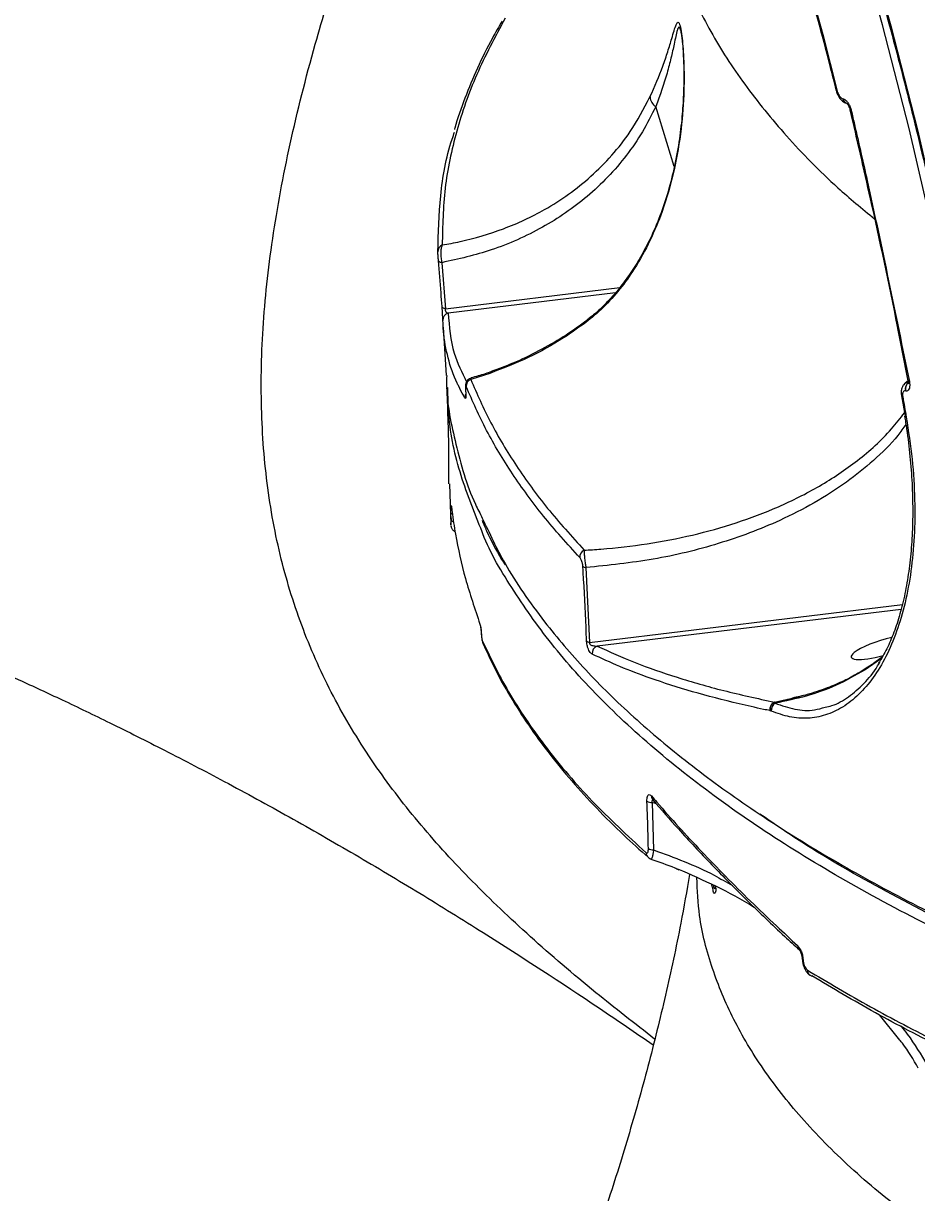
# Model space of a CAD drawing. Header units: millimetres. Extents: x -7245 to 6306, y -6696 to 5973.
# Drawn here: x 2051.2 to 2171.3, y -1924.4 to -1767.3 of the extents above; entities that cross this region are included whole.
import ezdxf

# ---------------------------------------------------------------- set-up
doc = ezdxf.new("R2010")
doc.units = ezdxf.units.MM
for name, color, linetype in [('DIKOM_ОБЪЕКТ', 7, 'Continuous'), ('DIKOM_РАЗМЕР_ЗОНА', 7, 'Continuous'), ('DIKOM_РАЗМЕР_ОБЪЕКТА', 7, 'Continuous')]:
    doc.layers.add(name, color=color, linetype=linetype)
doc.styles.add('style1', font='arial.ttf', dxfattribs={"width": 0.8})
doc.dimstyles.new('1-50', dxfattribs={"dimtxt": 300, "dimasz": 200, "dimexe": 100, "dimexo": 0, "dimgap": 100, "dimtad": 1, "dimtxsty": 'style1', "dimcen": 200, "dimclrd": 7, "dimclre": 7, "dimclrt": 7, "dimadec": 1, "dimazin": 2, "dimtfac": 1, "dimtmove": 0, "dimatfit": 2, "dimfxl": 0, "dimlwd": 25, "dimlwe": 18, "dimarcsym": 0})

# ---------------------------------------------------------------- blocks, each defined once
blk = doc.blocks.new('*D10')
at = {"layer": 'Defpoints', "color": 0, "transparency": 16777216}
for p in [(-4365.71, 2792.53), (4306.16, 475.6), (4306.16, -5965.27)]:
    blk.add_point(p, dxfattribs=at)
at = {"layer": 'DIKOM_РАЗМЕР_ОБЪЕКТА', "color": 7, "lineweight": 18, "transparency": 16777216}
for p, q in [((-4365.71, 2792.53), (-4365.71, -6065.27)), ((4306.16, 475.6), (4306.16, -6065.27))]:
    blk.add_line(p, q, dxfattribs=at)
at = {"layer": 'DIKOM_РАЗМЕР_ОБЪЕКТА', "color": 7, "lineweight": 25, "transparency": 16777216}
blk.add_line((-4165.71, -5965.27), (4106.16, -5965.27), dxfattribs=at)
at = {"layer": 'DIKOM_РАЗМЕР_ОБЪЕКТА', "color": 7, "transparency": 16777216}
for points in [[(-4165.71, -5931.93), (-4165.71, -5998.6), (-4365.71, -5965.27)], [(4106.16, -5931.93), (4106.16, -5998.6), (4306.16, -5965.27)]]:
    blk.add_solid(points, dxfattribs=at)
at = {"layer": 'DIKOM_РАЗМЕР_ОБЪЕКТА', "color": 7, "transparency": 16777216, "insert": (-85.78, -5712.1), "char_height": 300, "attachment_point": 5, "style": 'style1'}
blk.add_mtext('8650', dxfattribs=at)
blk = doc.blocks.new('*D12')
at = {"layer": 'Defpoints', "color": 0, "transparency": 16777216}
for p in [(-5865.71, 123.34), (6306.18, -91.92), (6306.18, -6596.14)]:
    blk.add_point(p, dxfattribs=at)
at = {"layer": 'DIKOM_РАЗМЕР_ЗОНА', "color": 7, "lineweight": 18, "transparency": 16777216}
for p, q in [((-5865.71, 123.34), (-5865.71, -6696.14)), ((6306.18, -91.92), (6306.18, -6696.14))]:
    blk.add_line(p, q, dxfattribs=at)
at = {"layer": 'DIKOM_РАЗМЕР_ЗОНА', "color": 7, "lineweight": 25, "transparency": 16777216}
blk.add_line((-5665.71, -6596.14), (6106.18, -6596.14), dxfattribs=at)
at = {"layer": 'DIKOM_РАЗМЕР_ЗОНА', "color": 7, "transparency": 16777216}
for points in [[(-5665.71, -6562.81), (-5665.71, -6629.48), (-5865.71, -6596.14)], [(6106.18, -6562.81), (6106.18, -6629.48), (6306.18, -6596.14)]]:
    blk.add_solid(points, dxfattribs=at)
at = {"layer": 'DIKOM_РАЗМЕР_ЗОНА', "color": 7, "transparency": 16777216, "insert": (-71.19, -6342.97), "char_height": 300, "attachment_point": 5, "style": 'style1'}
blk.add_mtext('12150', dxfattribs=at)

msp = doc.modelspace()

# ---------------------------------------------------------------- linework, layer by layer
at = {"layer": 'DIKOM_ОБЪЕКТ', "color": 7, "linetype": 'Continuous', "lineweight": 15}
for p, q in [((2138.725, -1786.517), (2136.247, -1778.45)), ((2161.376, -1777.396), (2161.391, -1777.4)), ((2162.368, -1778.905), (2162.366, -1778.896)), ((2107.471, -1799.433), (2107.958, -1805.617)), ((2107.958, -1805.617), (2131.386, -1802.788)), ((2130.807, -1803.484), (2108.324, -1806.199)), ((2107.644, -1808.102), (2108.035, -1814.584)), ((2113.925, -1814.308), (2111.35, -1815.124)), ((2170.165, -1815.31), (2169.757, -1815.608)), ((2170.172, -1815.328), (2170.17, -1815.32)), ((2110.666, -1816.664), (2110.675, -1816.711)), ((2169.277, -1817.322), (2169.758, -1820.067)), ((2169.806, -1816.673), (2169.791, -1816.67)), ((2108.523, -1829.155), (2108.672, -1834.625)), ((2108.709, -1834.014), (2108.705, -1833.048)), ((2108.707, -1833.824), (2108.708, -1833.998)), ((2126.835, -1840.405), (2127.34, -1850.457)), ((2127.34, -1850.457), (2169.394, -1845.379)), ((2169.209, -1846.027), (2128.354, -1850.96)), ((2166.607, -1852.58), (2165.42, -1853.454)), ((2166.695, -1852.44), (2165.544, -1853.253)), ((2165.42, -1853.454), (2164.388, -1854.134)), ((2165.543, -1853.284), (2164.511, -1853.949)), ((2152.193, -1858.495), (2155.617, -1857.739)), ((2152.193, -1858.495), (2152.22, -1858.492)), ((2152.22, -1858.492), (2152.282, -1858.628)), ((2151.608, -1859.642), (2151.587, -1859.638)), ((2151.763, -1859.688), (2151.608, -1859.642)), ((2135.759, -1871.987), (2135.95, -1878.355)), ((2136.321, -1872.158), (2135.759, -1871.987)), ((2169.054, -1903.918), (2166.33, -1900.533))]:
    msp.add_line(p, q, dxfattribs=at)
at = {"layer": 'DIKOM_ОБЪЕКТ', "color": 7, "linetype": 'Continuous', "lineweight": 15, "flags": 128}
for points in [[(2186.712, -1893.123), (2185.86, -1879.195), (2184.664, -1865.238), (2183.123, -1851.261), (2181.238, -1837.273), (2179.011, -1823.283), (2176.444, -1809.3), (2173.537, -1795.333), (2170.293, -1781.392), (2166.714, -1767.486), (2162.802, -1753.623), (2158.56, -1739.813), (2153.991, -1726.066), (2149.097, -1712.389), (2143.883, -1698.792), (2138.35, -1685.284), (2132.503, -1671.874), (2126.346, -1658.57), (2119.883, -1645.382), (2113.118, -1632.317), (2106.055, -1619.384), (2098.699, -1606.593)], [(2099.605, -1606.239), (2106.983, -1619.069), (2114.068, -1632.041), (2120.853, -1645.145), (2127.336, -1658.373), (2133.512, -1671.717), (2139.376, -1685.168), (2144.926, -1698.717), (2150.156, -1712.354), (2155.065, -1726.072), (2159.648, -1739.862), (2163.902, -1753.713), (2167.826, -1767.617), (2171.416, -1781.565), (2174.669, -1795.549), (2177.585, -1809.558), (2180.16, -1823.583), (2182.394, -1837.615), (2184.284, -1851.646), (2185.83, -1865.665), (2187.03, -1879.664), (2187.884, -1893.634)], [(2142.075, -1715.947), (2144.747, -1723.436), (2147.32, -1730.946), (2149.793, -1738.477), (2152.165, -1746.028), (2154.437, -1753.595), (2156.607, -1761.18), (2158.675, -1768.778), (2160.641, -1776.39)], [(2160.641, -1776.39), (2160.564, -1776.37), (2160.513, -1776.34), (2160.489, -1776.302), (2160.489, -1776.302)], [(2107.471, -1799.433), (2107.373, -1799.414), (2107.285, -1799.389), (2107.208, -1799.36), (2107.143, -1799.326), (2107.091, -1799.289), (2107.052, -1799.249), (2107.029, -1799.206), (2107.02, -1799.162)], [(2107.958, -1805.617), (2107.86, -1805.596), (2107.771, -1805.569), (2107.694, -1805.538), (2107.629, -1805.502), (2107.576, -1805.463), (2107.538, -1805.421), (2107.514, -1805.377), (2107.505, -1805.331)], [(2127.007, -1807.151), (2126.918, -1807.248), (2126.853, -1807.454)], [(2114.129, -1814.07), (2114.024, -1814.14), (2113.925, -1814.308)], [(2169.436, -1817.44), (2169.358, -1817.41), (2169.305, -1817.372), (2169.279, -1817.328), (2169.278, -1817.323)], [(2169.436, -1817.44), (2169.497, -1817.783), (2169.558, -1818.127), (2169.618, -1818.47), (2169.678, -1818.814), (2169.738, -1819.157), (2169.798, -1819.501), (2169.858, -1819.844), (2169.917, -1820.187)], [(2169.758, -1820.067), (2169.759, -1820.073), (2169.785, -1820.118), (2169.838, -1820.156), (2169.917, -1820.187)], [(2108.709, -1834.014), (2108.728, -1834.064), (2108.774, -1834.112), (2108.843, -1834.157), (2108.936, -1834.199), (2109.049, -1834.234), (2109.051, -1834.235)], [(2112.598, -1848), (2112.611, -1848.154), (2112.65, -1848.295)], [(2164.388, -1854.134), (2164.489, -1853.987), (2164.528, -1853.959)], [(2156.038, -1893.119), (2155.953, -1893.064), (2155.926, -1893.009)]]:
    msp.add_lwpolyline(points, dxfattribs=at)
at = {"layer": 'DIKOM_ОБЪЕКТ', "color": 7, "linetype": 'Continuous', "lineweight": 15}
for centre, radius, start, end in [((2137.12, -1777.032), 1.665, 184.51268, 238.40397), ((2162.177, -1777.253), 0.813, 190.13311, 255.71072), ((2162.186, -1777.261), 0.807, 189.88293, 257.20161), ((2162.535, -1778.814), 0.19, 208.56359, 267.3556), ((2107.873, -1797.928), 0.938, 111.43182, 183.99389), ((2108.588, -1807.139), 0.977, 105.65451, 183.19615), ((2111.739, -1816.033), 0.989, 113.18031, 183.31874), ((2170.904, -1816.449), 1.134, 123.03522, 191.20941), ((2170.918, -1816.453), 1.134, 123.01894, 191.20898), ((2170.335, -1815.238), 0.187, 209.07863, 268.19235), ((2111.57, -1817.571), 0.981, 155.77716, 185.16279), ((2108.961, -1832.948), 0.274, 201.22752, 252.78378), ((2127.072, -1839.024), 1.062, 116.36622, 182.76581), ((2126.923, -1839.669), 0.741, 228.16158, 263.14093), ((2113.805, -1850.294), 0.876, 179.92715, 203.8792), ((2127.451, -1849.718), 0.747, 226.13216, 261.49162), ((2128.723, -1851.933), 1.04, 110.77116, 186.05259), ((2152.629, -1859.458), 1.057, 114.35044, 189.82702), ((2152.637, -1859.452), 1.046, 113.49315, 190.46801), ((2152.868, -1859.571), 1.11, 121.83433, 186.0499), ((2136.391, -1871.126), 0.751, 178.15716, 221.36991), ((2135.708, -1870.608), 1.38, 241.69328, 272.11096), ((2135.739, -1878.717), 0.832, 179.45786, 228.99406), ((2135.926, -1876.963), 1.392, 240.74403, 271.0103), ((2156.007, -1891.275), 0.7, 174.74664, 226.51189), ((2157.382, -1894.533), 0.767, 177.73734, 258.64959)]:
    msp.add_arc(centre, radius, start, end, dxfattribs=at)
for start_param, end_param in [(1.2748692, 2.6485244), (2.6485244, 4.6175195)]:
    msp.add_ellipse((2166.954, -1851.118), major_axis=(4.436, 1.327), ratio=0.2202402, start_param=start_param, end_param=end_param, dxfattribs=at)
for points, knots in [([(2099.477, -1606.265), (2100.671, -1608.304), (2104.136, -1614.222), (2109.687, -1624.11), (2116.046, -1635.962), (2122.154, -1647.924), (2128.01, -1659.987), (2133.611, -1672.145), (2138.953, -1684.391), (2144.035, -1696.718), (2148.852, -1709.121), (2153.402, -1721.592), (2157.684, -1734.124), (2161.694, -1746.71), (2165.431, -1759.345), (2168.892, -1772.02), (2172.075, -1784.729), (2174.98, -1797.465), (2177.603, -1810.221), (2179.944, -1822.99), (2182.002, -1835.766), (2183.775, -1848.54), (2185.263, -1861.307), (2186.461, -1874.059), (2187.239, -1884.772), (2187.577, -1891.226), (2187.694, -1893.446)], [0, 0, 0, 0, 0.0228179, 0.0662004, 0.1095846, 0.152967, 0.1963511, 0.2397338, 0.2831178, 0.3265004, 0.3698839, 0.4132681, 0.4566511, 0.5000353, 0.5434179, 0.5868026, 0.6301859, 0.6735698, 0.7169538, 0.7603385, 0.8037221, 0.8471065, 0.8904915, 0.9338765, 0.9772623, 1, 1, 1, 1]), ([(2089.859, -1638.688), (2089.397, -1639.729), (2086.533, -1646.184), (2081.463, -1657.575), (2074.669, -1672.812), (2068.118, -1687.461), (2061.741, -1701.683), (2055.561, -1715.419), (2049.595, -1728.636), (2043.914, -1741.174), (2038.577, -1752.901), (2033.586, -1763.818), (2028.938, -1773.932), (2024.596, -1783.326), (2020.529, -1792.061), (2016.759, -1800.094), (2013.298, -1807.391), (2010.187, -1813.862), (2007.459, -1819.439), (2005.109, -1824.135), (2003.126, -1827.977), (2001.495, -1830.999), (2000.199, -1833.237), (1999.297, -1834.553), (1998.817, -1835.091), (1998.753, -1834.919), (1998.742, -1834.89)], [0, 0, 0, 0, 0.0084567, 0.052467, 0.0965152, 0.1405631, 0.1845736, 0.2298575, 0.2751834, 0.3205089, 0.3657929, 0.4098755, 0.4539959, 0.4981167, 0.5421991, 0.5875683, 0.6329793, 0.6783904, 0.72376, 0.7678273, 0.8119329, 0.856038, 0.9001048, 0.9454589, 0.9908545, 1, 1, 1, 1]), ([(2136.086, -1903.767), (2133.407, -1901.682), (2127.431, -1897.031), (2119.255, -1890.022), (2111.398, -1882.562), (2104.518, -1875.043), (2098.459, -1867.183), (2093.302, -1858.851), (2089.12, -1849.954), (2086, -1840.52), (2083.982, -1830.461), (2083.07, -1819.732), (2083.264, -1808.357), (2084.56, -1796.301), (2086.918, -1783.566), (2090.038, -1771.2), (2093.636, -1759.368), (2097.464, -1748.224), (2101.814, -1736.711), (2106.358, -1725.59), (2110.941, -1714.963), (2114.013, -1708.204), (2115.55, -1704.822)], [0, 0, 0, 0, 0.0420936, 0.0939139, 0.1457884, 0.1976681, 0.2494953, 0.3046576, 0.3598515, 0.4150104, 0.471442, 0.5279108, 0.5843395, 0.6410512, 0.6978042, 0.7545164, 0.7981988, 0.8419172, 0.8856379, 0.9293216, 0.9646427, 1, 1, 1, 1]), ([(2141.935, -1715.9), (2142.713, -1718.059), (2144.969, -1724.323), (2148.499, -1734.738), (2152.435, -1747.159), (2156.089, -1759.628), (2158.725, -1769.351), (2160.137, -1774.915), (2160.489, -1776.302)], [0, 0, 0, 0, 0.108268, 0.3141134, 0.519957, 0.7258028, 0.9316518, 1, 1, 1, 1]), ([(2137.444, -1751.868), (2137.527, -1752.434), (2137.986, -1755.568), (2139.983, -1761.091), (2143.439, -1768.402), (2148.014, -1775.484), (2153.731, -1782.487), (2159.564, -1788.523), (2163.957, -1792.156), (2165.631, -1793.541)], [0, 0, 0, 0, 0.0388662, 0.2153469, 0.3837276, 0.5522255, 0.720606, 0.8935236, 1, 1, 1, 1]), ([(2115.987, -1766.587), (2114.634, -1769.112), (2111.928, -1774.162), (2109.31, -1781.785), (2107.673, -1789.428), (2107.578, -1794.512), (2107.531, -1797.055)], [0, 0, 0, 0, 0.2486141, 0.4972319, 0.7486152, 1, 1, 1, 1]), ([(2115.573, -1766.967), (2115.129, -1767.726), (2113.899, -1769.826), (2112.219, -1773.279), (2110.552, -1777.318), (2109.547, -1780.078), (2109.183, -1781.488), (2109.166, -1781.553)], [0, 0, 0, 0, 0.1566977, 0.4339809, 0.7108115, 0.9866687, 1, 1, 1, 1]), ([(2135.46, -1777.163), (2136.075, -1775.754), (2137.007, -1773.618), (2137.863, -1771.045), (2138.352, -1769.439), (2138.71, -1768.205), (2138.988, -1767.364), (2139.246, -1766.984), (2139.493, -1767.446), (2139.699, -1768.575), (2139.855, -1769.952), (2139.981, -1771.69), (2140.052, -1773.808), (2140.024, -1777.127), (2139.71, -1781.526), (2138.794, -1787.002), (2137.361, -1792.043), (2135.521, -1796.501), (2133.591, -1800.014), (2131.438, -1803.033), (2129.242, -1805.504), (2127.632, -1806.818), (2126.853, -1807.454)], [0, 0, 0, 0, 0.0866886, 0.1314027, 0.176076, 0.2081984, 0.2408984, 0.2744227, 0.3082524, 0.3377406, 0.3650514, 0.3930337, 0.4328726, 0.472758, 0.5545437, 0.6396906, 0.7264129, 0.788998, 0.8528485, 0.9020931, 0.9525889, 1, 1, 1, 1]), ([(2139.543, -1768.11), (2139.483, -1767.954), (2139.411, -1767.766), (2139.273, -1767.79), (2139.13, -1768.127), (2138.929, -1768.997), (2138.668, -1770.247), (2138.296, -1771.899), (2137.599, -1774.648), (2136.791, -1776.92), (2136.247, -1778.45)], [0, 0, 0, 0, 0.0805633, 0.0970696, 0.2003186, 0.2969016, 0.3955833, 0.5443548, 0.6932552, 1, 1, 1, 1]), ([(2139.567, -1768.188), (2139.563, -1768.168), (2139.555, -1768.123), (2139.547, -1768.115), (2139.543, -1768.11)], [0, 0, 0, 0, 0.4546668, 1, 1, 1, 1]), ([(2139.563, -1768.189), (2139.564, -1768.191), (2139.568, -1768.205), (2139.628, -1768.452), (2139.709, -1768.983), (2139.812, -1769.844), (2139.896, -1770.767), (2139.928, -1771.498), (2139.938, -1771.744)], [0, 0, 0, 0, 0.0236917, 0.1687546, 0.3472943, 0.546551, 0.8475671, 1, 1, 1, 1]), ([(2139.938, -1771.744), (2139.953, -1772.02), (2139.999, -1772.886), (2140.016, -1774.599), (2139.969, -1777.023), (2139.776, -1779.941), (2139.373, -1783.294), (2138.718, -1786.805), (2137.816, -1790.248), (2136.704, -1793.476), (2135.436, -1796.381), (2134.079, -1798.931), (2132.676, -1801.131), (2131.218, -1803.067), (2129.716, -1804.754), (2128.309, -1806.127), (2127.389, -1806.831), (2126.993, -1807.134)], [0, 0, 0, 0, 0.0248393, 0.0777306, 0.1402024, 0.2189902, 0.3083486, 0.4025164, 0.4918112, 0.5763454, 0.6567488, 0.7261321, 0.7892483, 0.8492378, 0.90587, 0.9595656, 1, 1, 1, 1]), ([(2107.531, -1797.055), (2108.329, -1796.91), (2111.159, -1796.397), (2115.856, -1794.987), (2120.694, -1792.742), (2124.555, -1790.279), (2127.585, -1787.862), (2130.364, -1785.06), (2133.131, -1781.586), (2134.62, -1778.758), (2135.46, -1777.163)], [0, 0, 0, 0, 0.0672713, 0.2386087, 0.4121756, 0.5212161, 0.6302448, 0.7425238, 0.8547864, 1, 1, 1, 1]), ([(2160.495, -1776.303), (2160.557, -1776.506), (2160.692, -1776.951), (2161.086, -1777.52), (2161.519, -1777.906), (2161.846, -1777.989), (2161.96, -1778.018)], [0, 0, 0, 0, 0.2551157, 0.5614075, 0.8465192, 1, 1, 1, 1]), ([(2160.641, -1776.39), (2160.642, -1776.392), (2160.668, -1776.497), (2160.74, -1776.707), (2160.874, -1776.958), (2161.03, -1777.17), (2161.198, -1777.331), (2161.319, -1777.375), (2161.376, -1777.396)], [0, 0, 0, 0, 0.0043332, 0.2196551, 0.4354347, 0.5680735, 0.793741, 1, 1, 1, 1]), ([(2136.247, -1778.45), (2135.665, -1779.607), (2134.5, -1781.92), (2132.313, -1785.069), (2129.83, -1787.965), (2127.076, -1790.544), (2124.126, -1792.792), (2120.993, -1794.739), (2117.659, -1796.393), (2113.22, -1798.156), (2109.72, -1798.934), (2107.471, -1799.433)], [0, 0, 0, 0, 0.1006503, 0.2013173, 0.3052475, 0.4091846, 0.5096343, 0.6101012, 0.7126655, 0.815242, 1, 1, 1, 1]), ([(2161.391, -1777.4), (2161.449, -1777.419), (2161.598, -1777.467), (2161.863, -1777.682), (2162.145, -1778.05), (2162.387, -1778.512), (2162.48, -1778.839), (2162.526, -1779.003)], [0, 0, 0, 0, 0.1343378, 0.3470234, 0.5632096, 0.7816128, 1, 1, 1, 1]), ([(2161.897, -1778.011), (2161.896, -1778.011), (2161.886, -1778.005), (2161.925, -1778.032), (2161.992, -1778.104), (2162.095, -1778.241), (2162.207, -1778.438), (2162.308, -1778.674), (2162.346, -1778.827), (2162.363, -1778.897)], [0, 0, 0, 0, 0.0213112, 0.1529125, 0.2885261, 0.4402442, 0.6244534, 0.8254366, 1, 1, 1, 1]), ([(2162.336, -1778.911), (2163.252, -1782.881), (2165.481, -1792.543), (2168.068, -1804.692), (2169.663, -1812.897), (2170.137, -1815.334)], [0, 0, 0, 0, 0.3290166, 0.8006264, 1, 1, 1, 1]), ([(2162.526, -1779.003), (2162.67, -1779.627), (2163.389, -1782.747), (2166.124, -1794.834), (2168.484, -1806.389), (2170.33, -1815.424)], [0, 0, 0, 0, 0.0517063, 0.2585457, 1, 1, 1, 1]), ([(2106.938, -1797.993), (2107.007, -1795.475), (2107.146, -1790.439), (2108.051, -1785.055), (2109.076, -1782.201), (2109.191, -1781.881)], [0, 0, 0, 0, 0.4703501, 0.9407041, 1, 1, 1, 1]), ([(2107.531, -1797.055), (2107.482, -1797.175), (2107.385, -1797.414), (2107.325, -1797.991), (2107.343, -1798.637), (2107.408, -1799.13), (2107.46, -1799.381), (2107.471, -1799.433)], [0, 0, 0, 0, 0.2436569, 0.4876408, 0.7198018, 0.9419778, 1, 1, 1, 1]), ([(2107.02, -1799.162), (2107.015, -1799.105), (2107.002, -1798.961), (2106.981, -1798.696), (2106.96, -1798.408), (2106.944, -1798.148), (2106.94, -1798.048), (2106.938, -1797.993)], [0, 0, 0, 0, 0.1207111, 0.3073328, 0.5228586, 0.7373341, 1, 1, 1, 1]), ([(2107.505, -1805.331), (2107.461, -1804.716), (2107.313, -1802.662), (2107.14, -1800.603), (2107.02, -1799.162)], [0, 0, 0, 0, 0.2996376, 1, 1, 1, 1]), ([(2107.613, -1807.194), (2107.609, -1807.109), (2107.604, -1806.97), (2107.582, -1806.543), (2107.556, -1806.101), (2107.529, -1805.671), (2107.512, -1805.433), (2107.505, -1805.331)], [0, 0, 0, 0, 0.3037468, 0.5022286, 0.7015698, 0.8731794, 1, 1, 1, 1]), ([(2107.958, -1805.617), (2107.947, -1805.652), (2107.929, -1805.708), (2107.925, -1805.8), (2107.935, -1805.877), (2107.96, -1805.952), (2108.016, -1806.048), (2108.139, -1806.157), (2108.251, -1806.182), (2108.324, -1806.199)], [0, 0, 0, 0, 0.1045807, 0.1739515, 0.2299361, 0.3047277, 0.3969426, 0.6086944, 1, 1, 1, 1]), ([(2108.324, -1806.199), (2108.474, -1808.037), (2108.738, -1811.291), (2110.172, -1814.186), (2110.795, -1815.446)], [0, 0, 0, 0, 0.565216, 1, 1, 1, 1]), ([(2109.746, -1816.032), (2109.677, -1815.897), (2109.053, -1814.678), (2108.254, -1812.252), (2107.717, -1809.407), (2107.635, -1807.682), (2107.613, -1807.194)], [0, 0, 0, 0, 0.0491199, 0.446282, 0.8434587, 1, 1, 1, 1]), ([(2126.853, -1807.454), (2125.858, -1808.164), (2123.39, -1809.927), (2119.101, -1812.307), (2115.657, -1813.638), (2113.925, -1814.308)], [0, 0, 0, 0, 0.2512785, 0.623468, 1, 1, 1, 1]), ([(2127.001, -1807.161), (2126.949, -1807.203), (2125.922, -1808.013), (2123.785, -1809.45), (2120.503, -1811.345), (2117.275, -1812.899), (2115.09, -1813.694), (2114.12, -1814.047)], [0, 0, 0, 0, 0.0136949, 0.2700997, 0.5288791, 0.7908368, 1, 1, 1, 1]), ([(2108.127, -1814.58), (2108.12, -1815.016), (2108.072, -1818.122), (2109.314, -1823.91), (2110.918, -1829.876), (2112.6, -1833.138), (2112.916, -1833.753)], [0, 0, 0, 0, 0.0671736, 0.4785192, 0.9018238, 1, 1, 1, 1]), ([(2114.126, -1814.084), (2113.849, -1814.182), (2112.957, -1814.497), (2112.034, -1814.743), (2111.397, -1814.913)], [0, 0, 0, 0, 0.3104278, 1, 1, 1, 1]), ([(2108.108, -1816.198), (2108.136, -1816.823), (2108.299, -1820.524), (2108.422, -1824.849), (2108.368, -1828.526), (2108.359, -1829.154)], [0, 0, 0, 0, 0.1443578, 0.8537543, 1, 1, 1, 1]), ([(2112.888, -1835.594), (2111.878, -1833.087), (2109.791, -1827.904), (2108.362, -1821.413), (2108.302, -1817.43), (2108.284, -1816.19)], [0, 0, 0, 0, 0.3922807, 0.8109307, 1, 1, 1, 1]), ([(2110.593, -1817.659), (2110.516, -1817.526), (2110.208, -1816.992), (2109.944, -1816.443), (2109.746, -1816.032)], [0, 0, 0, 0, 0.249411, 1, 1, 1, 1]), ([(2111.41, -1814.957), (2111.323, -1814.985), (2111.142, -1815.043), (2110.935, -1815.229), (2110.789, -1815.436), (2110.709, -1815.638), (2110.667, -1815.825), (2110.642, -1816.087), (2110.646, -1816.419), (2110.674, -1816.765), (2110.685, -1816.889)], [0, 0, 0, 0, 0.1050246, 0.217018, 0.3143786, 0.4016787, 0.4826996, 0.587971, 0.8523649, 1, 1, 1, 1]), ([(2110.752, -1816.09), (2110.744, -1816.072), (2110.717, -1816.013), (2110.683, -1816.018), (2110.66, -1816.151), (2110.656, -1816.383), (2110.669, -1816.601), (2110.675, -1816.711)], [0, 0, 0, 0, 0.1044792, 0.3452568, 0.5759379, 0.7878365, 1, 1, 1, 1]), ([(2126.012, -1839.076), (2124.337, -1837.218), (2120.988, -1833.502), (2116.86, -1827.792), (2113.341, -1821.995), (2111.615, -1818.058), (2110.752, -1816.09)], [0, 0, 0, 0, 0.2491188, 0.4982416, 0.7491217, 1, 1, 1, 1]), ([(2111.414, -1814.974), (2111.401, -1814.97), (2111.367, -1814.96), (2111.357, -1815.06), (2111.35, -1815.124)], [0, 0, 0, 0, 0.3710282, 1, 1, 1, 1]), ([(2111.35, -1815.124), (2112.206, -1817.075), (2113.919, -1820.978), (2117.42, -1826.753), (2121.547, -1832.469), (2124.916, -1836.205), (2126.601, -1838.073)], [0, 0, 0, 0, 0.2491196, 0.4982436, 0.7491245, 1, 1, 1, 1]), ([(2169.811, -1815.627), (2169.726, -1815.691), (2169.525, -1815.842), (2169.332, -1816.211), (2169.224, -1816.694), (2169.223, -1817.083), (2169.277, -1817.306), (2169.281, -1817.323)], [0, 0, 0, 0, 0.1664094, 0.3982938, 0.6516908, 0.9735187, 1, 1, 1, 1]), ([(2169.79, -1815.649), (2169.815, -1815.62), (2169.921, -1815.495), (2170.113, -1815.481), (2170.265, -1815.496), (2170.285, -1815.498)], [0, 0, 0, 0, 0.2129227, 0.8943176, 1, 1, 1, 1]), ([(2170.33, -1815.424), (2170.353, -1815.585), (2170.399, -1815.908), (2170.343, -1816.311), (2170.198, -1816.587), (2170.005, -1816.7), (2169.861, -1816.68), (2169.806, -1816.673)], [0, 0, 0, 0, 0.2181766, 0.4367329, 0.6530781, 0.865813, 1, 1, 1, 1]), ([(2170.131, -1815.159), (2170.15, -1815.235), (2170.188, -1815.383), (2170.203, -1815.571), (2170.2, -1815.68), (2170.187, -1815.726), (2170.19, -1815.717), (2170.191, -1815.716)], [0, 0, 0, 0, 0.2784348, 0.5437722, 0.7799063, 0.9784066, 1, 1, 1, 1]), ([(2110.675, -1816.711), (2110.684, -1816.868), (2110.703, -1817.181), (2110.695, -1817.509), (2110.662, -1817.719), (2110.617, -1817.68), (2110.593, -1817.659)], [0, 0, 0, 0, 0.2322099, 0.4641272, 0.7140655, 1, 1, 1, 1]), ([(2110.665, -1816.664), (2110.667, -1816.68), (2110.68, -1816.838), (2110.687, -1817.069), (2110.687, -1817.259), (2110.679, -1817.327), (2110.681, -1817.318), (2110.681, -1817.316)], [0, 0, 0, 0, 0.0418395, 0.4328188, 0.7635413, 0.967953, 1, 1, 1, 1]), ([(2169.791, -1816.67), (2169.782, -1816.668), (2169.714, -1816.652), (2169.597, -1816.671), (2169.492, -1816.781), (2169.425, -1816.954), (2169.4, -1817.166), (2169.425, -1817.355), (2169.436, -1817.44)], [0, 0, 0, 0, 0.0338599, 0.2521067, 0.4705126, 0.5977718, 0.8192638, 1, 1, 1, 1]), ([(2126.601, -1838.073), (2127.353, -1838.028), (2130.208, -1837.857), (2135.101, -1837.284), (2141.184, -1836.116), (2147.089, -1834.47), (2152.813, -1832.303), (2158.305, -1829.563), (2163.439, -1826.117), (2167.232, -1822.747), (2169.111, -1820.35), (2169.68, -1819.624)], [0, 0, 0, 0, 0.0452244, 0.1717847, 0.2988173, 0.4256961, 0.5525532, 0.6825876, 0.8125502, 0.9431751, 1, 1, 1, 1]), ([(2169.863, -1821.168), (2169.509, -1821.67), (2168.233, -1823.478), (2165.532, -1826.062), (2161.781, -1829.102), (2157.564, -1831.78), (2151.88, -1834.673), (2144.706, -1837.342), (2135.973, -1839.479), (2129.879, -1840.096), (2126.835, -1840.405)], [0, 0, 0, 0, 0.037443, 0.134902, 0.2322045, 0.3403552, 0.4485369, 0.6321411, 0.8162414, 1, 1, 1, 1]), ([(2169.917, -1820.187), (2170.205, -1822.082), (2170.78, -1825.872), (2171.103, -1831.246), (2171.04, -1836.282), (2170.6, -1840.92), (2169.808, -1845.2), (2168.667, -1849.047), (2167.222, -1852.421), (2165.503, -1855.279), (2163.54, -1857.558), (2161.383, -1859.247), (2159.085, -1860.322), (2156.691, -1860.743), (2154.244, -1860.599), (2152.589, -1859.992), (2151.763, -1859.688)], [0, 0, 0, 0, 0.0751086, 0.1502166, 0.2212842, 0.2925764, 0.3636456, 0.4347739, 0.5061237, 0.577251, 0.6483408, 0.7196618, 0.7907506, 0.8604313, 0.9303217, 1, 1, 1, 1]), ([(2169.678, -1820.058), (2169.777, -1820.633), (2170.094, -1822.459), (2170.438, -1825.489), (2170.718, -1829.129), (2170.809, -1832.683), (2170.726, -1836.116), (2170.466, -1839.391), (2170.036, -1842.473), (2169.443, -1845.331), (2168.7, -1847.943), (2167.811, -1850.271), (2166.955, -1852.07), (2166.364, -1852.983), (2166.151, -1853.312)], [0, 0, 0, 0, 0.0417106, 0.1326476, 0.224425, 0.3167875, 0.4094064, 0.5018421, 0.5937059, 0.6847043, 0.7745848, 0.8632246, 0.9506533, 1, 1, 1, 1]), ([(2108.705, -1833.048), (2108.705, -1832.896), (2108.705, -1832.593), (2108.711, -1832.257), (2108.724, -1832.067), (2108.74, -1832.03), (2108.753, -1832.121), (2108.759, -1832.164)], [0, 0, 0, 0, 0.2064291, 0.4133264, 0.6141622, 0.8133928, 1, 1, 1, 1]), ([(2108.759, -1832.164), (2108.789, -1832.412), (2108.937, -1833.652), (2109.436, -1836.871), (2110.532, -1841.877), (2111.909, -1845.958), (2112.598, -1848)], [0, 0, 0, 0, 0.048055, 0.240315, 0.619879, 1, 1, 1, 1]), ([(2108.763, -1832.242), (2108.763, -1832.244), (2108.764, -1832.248), (2108.767, -1832.281), (2108.769, -1832.296)], [0, 0, 0, 0, 0.5368869, 1, 1, 1, 1]), ([(2112.916, -1833.753), (2113.872, -1835.799), (2116.07, -1840.507), (2120.814, -1847.308), (2126.653, -1854.181), (2133.127, -1860.521), (2140.535, -1866.732), (2148.882, -1872.791), (2158.073, -1878.637), (2168.058, -1884.239), (2177.618, -1889.048), (2184.08, -1891.944), (2186.712, -1893.123)], [0, 0, 0, 0, 0.0930875, 0.2141581, 0.3165535, 0.4190688, 0.5215831, 0.625071, 0.7285574, 0.8294372, 0.9305464, 1, 1, 1, 1]), ([(1998.714, -1834.973), (1999.195, -1835.136), (2001.955, -1836.067), (2006.66, -1837.733), (2012.524, -1839.854), (2017.454, -1841.694), (2021.323, -1843.174), (2024.238, -1844.31), (2026.301, -1845.125), (2028.274, -1845.912), (2030.515, -1846.815), (2033.423, -1848.007), (2036.882, -1849.449), (2040.936, -1851.177), (2045.581, -1853.207), (2050.815, -1855.564), (2056.641, -1858.271), (2063.18, -1861.42), (2070.462, -1865.066), (2078.515, -1869.276), (2087.064, -1873.95), (2095.823, -1878.961), (2104.52, -1884.151), (2115.528, -1890.996), (2126.022, -1897.785), (2133.488, -1902.906), (2135.892, -1904.555)], [0, 0, 0, 0, 0.0097194, 0.0557601, 0.095422, 0.1288892, 0.156288, 0.1745382, 0.188653, 0.198644, 0.215127, 0.2348134, 0.258685, 0.2867565, 0.3190653, 0.3556804, 0.3967026, 0.4422902, 0.4951801, 0.5536596, 0.6180617, 0.6844776, 0.7508437, 0.8172011, 0.941137, 1, 1, 1, 1]), ([(2108.672, -1834.625), (2108.675, -1834.647), (2108.682, -1834.696), (2108.692, -1834.681), (2108.702, -1834.558), (2108.708, -1834.328), (2108.709, -1834.118), (2108.709, -1834.014)], [0, 0, 0, 0, 0.1489309, 0.3488019, 0.5573589, 0.779024, 1, 1, 1, 1]), ([(2108.68, -1834.737), (2108.682, -1834.755), (2108.686, -1834.799), (2108.705, -1834.901), (2108.755, -1835.064), (2108.874, -1835.283), (2109.057, -1835.485), (2109.232, -1835.554), (2109.295, -1835.579)], [0, 0, 0, 0, 0.0835197, 0.1973228, 0.3398701, 0.5268127, 0.831158, 1, 1, 1, 1]), ([(2112.877, -1834.083), (2113.078, -1834.544), (2113.841, -1836.297), (2114.883, -1838.291), (2115.822, -1839.808), (2115.978, -1840.059)], [0, 0, 0, 0, 0.2292239, 0.8724563, 1, 1, 1, 1]), ([(2291.045, -1925.732), (2287.293, -1924.987), (2277.184, -1922.98), (2261.337, -1919.384), (2243.762, -1914.867), (2226.904, -1909.934), (2210.843, -1904.592), (2195.656, -1898.849), (2181.678, -1892.832), (2168.929, -1886.568), (2157.401, -1880.088), (2146.905, -1873.288), (2137.523, -1866.177), (2129.327, -1858.772), (2122.446, -1851.24), (2117.064, -1843.594), (2113.923, -1838.391), (2112.922, -1835.688), (2112.888, -1835.594)], [0, 0, 0, 0, 0.0398747, 0.1074223, 0.1750223, 0.2425698, 0.3120802, 0.3816463, 0.4511557, 0.5187036, 0.5863039, 0.653851, 0.7233608, 0.7929278, 0.8624366, 0.9299843, 0.9975828, 1, 1, 1, 1]), ([(2126.601, -1838.073), (2126.601, -1838.214), (2126.603, -1838.498), (2126.661, -1839.155), (2126.744, -1839.835), (2126.807, -1840.231), (2126.835, -1840.405)], [0, 0, 0, 0, 0.282942, 0.5675386, 0.8111805, 1, 1, 1, 1]), ([(2126.429, -1840.221), (2126.424, -1840.158), (2126.412, -1840.028), (2126.367, -1839.804), (2126.298, -1839.575), (2126.175, -1839.284), (2126.078, -1839.16), (2126.012, -1839.076)], [0, 0, 0, 0, 0.1213689, 0.2524408, 0.4115433, 0.5992695, 1, 1, 1, 1]), ([(2126.933, -1850.257), (2126.909, -1849.645), (2126.788, -1846.589), (2126.615, -1843.242), (2126.447, -1840.503), (2126.429, -1840.221)], [0, 0, 0, 0, 0.1831859, 0.9158911, 1, 1, 1, 1]), ([(2112.598, -1848), (2112.622, -1848.081), (2112.669, -1848.242), (2112.732, -1848.653), (2112.771, -1849.039), (2112.785, -1849.275), (2112.789, -1849.342)], [0, 0, 0, 0, 0.2929148, 0.5850408, 0.8821388, 1, 1, 1, 1]), ([(2112.647, -1848.289), (2112.648, -1848.291), (2112.651, -1848.298), (2112.671, -1848.377), (2112.701, -1848.541), (2112.74, -1848.833), (2112.769, -1849.126), (2112.777, -1849.31), (2112.778, -1849.349)], [0, 0, 0, 0, 0.0856709, 0.2090911, 0.3921388, 0.6283169, 0.9211501, 1, 1, 1, 1]), ([(2112.783, -1849.347), (2112.791, -1849.496), (2112.811, -1849.831), (2112.888, -1850.254), (2112.926, -1850.506), (2113.003, -1850.638), (2113.008, -1850.648)], [0, 0, 0, 0, 0.2937751, 0.6639752, 0.9748459, 1, 1, 1, 1]), ([(2112.789, -1849.342), (2112.794, -1849.417), (2112.806, -1849.607), (2112.837, -1849.887), (2112.881, -1850.15), (2112.913, -1850.245), (2112.929, -1850.293)], [0, 0, 0, 0, 0.1835761, 0.4624399, 0.7308187, 1, 1, 1, 1]), ([(2112.929, -1850.293), (2114.11, -1852.726), (2116.472, -1857.592), (2121.477, -1864.762), (2127.466, -1871.832), (2132.427, -1876.417), (2134.907, -1878.709)], [0, 0, 0, 0, 0.2486138, 0.497229, 0.7486177, 1, 1, 1, 1]), ([(2113.027, -1850.643), (2113.527, -1851.748), (2114.615, -1854.151), (2116.666, -1857.807), (2119.098, -1861.615), (2121.844, -1865.375), (2124.891, -1869.091), (2128.253, -1872.764), (2131.671, -1876.184), (2134.11, -1878.354), (2135.209, -1879.332)], [0, 0, 0, 0, 0.1111038, 0.2414188, 0.3717763, 0.5018765, 0.6317456, 0.7619691, 0.8927039, 1, 1, 1, 1]), ([(2127.689, -1852.042), (2127.57, -1851.956), (2127.401, -1851.833), (2127.177, -1851.405), (2127.052, -1851.049), (2126.971, -1850.677), (2126.941, -1850.425), (2126.935, -1850.291), (2126.933, -1850.257)], [0, 0, 0, 0, 0.4030587, 0.5733038, 0.7451454, 0.85347, 0.9617391, 1, 1, 1, 1]), ([(2127.34, -1850.457), (2127.335, -1850.469), (2127.326, -1850.493), (2127.317, -1850.537), (2127.319, -1850.575), (2127.327, -1850.613), (2127.345, -1850.654), (2127.413, -1850.749), (2127.561, -1850.834), (2127.79, -1850.912), (2128.062, -1850.954), (2128.257, -1850.958), (2128.354, -1850.96)], [0, 0, 0, 0, 0.0255899, 0.0517518, 0.0783328, 0.0865828, 0.115033, 0.1530616, 0.3030573, 0.4908853, 0.74917, 1, 1, 1, 1]), ([(2128.354, -1850.96), (2130.01, -1851.711), (2133.323, -1853.212), (2139.04, -1855.191), (2145.253, -1856.985), (2149.88, -1857.992), (2152.193, -1858.495)], [0, 0, 0, 0, 0.249271, 0.4985367, 0.7492705, 1, 1, 1, 1]), ([(2151.587, -1859.638), (2151.305, -1859.579), (2149.891, -1859.286), (2146.307, -1858.487), (2141.103, -1857.129), (2135.825, -1855.434), (2131.354, -1853.736), (2128.91, -1852.607), (2127.689, -1852.042)], [0, 0, 0, 0, 0.0299842, 0.1499414, 0.3900569, 0.6301628, 0.8150815, 1, 1, 1, 1]), ([(2164.388, -1854.134), (2163.089, -1854.876), (2160.491, -1856.36), (2156.479, -1857.773), (2153.687, -1858.342), (2152.282, -1858.628)], [0, 0, 0, 0, 0.3317423, 0.6638547, 1, 1, 1, 1]), ([(2164.52, -1853.947), (2164.163, -1854.175), (2163.177, -1854.805), (2161.441, -1855.694), (2159.167, -1856.667), (2156.863, -1857.45), (2155.282, -1857.794), (2154.621, -1857.938)], [0, 0, 0, 0, 0.1108924, 0.3067061, 0.5358713, 0.8056918, 1, 1, 1, 1]), ([(2159.019, -1859.175), (2159.318, -1859.112), (2160.405, -1858.884), (2162.167, -1857.855), (2164.229, -1856.067), (2165.63, -1854.439), (2166.26, -1853.286), (2166.356, -1853.112)], [0, 0, 0, 0, 0.1067295, 0.3883969, 0.669199, 0.9499076, 1, 1, 1, 1]), ([(2165.42, -1853.454), (2165.427, -1853.437), (2165.459, -1853.358), (2165.524, -1853.322), (2165.574, -1853.294)], [0, 0, 0, 0, 0.2122602, 1, 1, 1, 1]), ([(2152.22, -1858.492), (2153.012, -1858.329), (2153.817, -1858.164), (2154.616, -1857.974), (2154.629, -1857.971)], [0, 0, 0, 0, 0.9840316, 1, 1, 1, 1]), ([(2152.282, -1858.628), (2153.171, -1858.943), (2154.95, -1859.573), (2157.217, -1859.691), (2158.537, -1859.313), (2159.019, -1859.175)], [0, 0, 0, 0, 0.3884084, 0.7767918, 1, 1, 1, 1]), ([(2135.054, -1871.823), (2135.053, -1871.694), (2135.051, -1871.436), (2135.111, -1871.143), (2135.211, -1870.96), (2135.349, -1870.897), (2135.498, -1870.952), (2135.599, -1871.058), (2135.641, -1871.102)], [0, 0, 0, 0, 0.1643267, 0.3291428, 0.489553, 0.6614232, 0.8611987, 1, 1, 1, 1]), ([(2135.641, -1871.102), (2135.879, -1871.377), (2137.069, -1872.755), (2140.266, -1876.347), (2145.529, -1881.894), (2150.983, -1887.225), (2154.356, -1890.333), (2155.309, -1891.211)], [0, 0, 0, 0, 0.041372, 0.2068688, 0.5381517, 0.8694313, 1, 1, 1, 1]), ([(2135.245, -1878.178), (2135.231, -1877.543), (2135.184, -1875.426), (2135.107, -1873.307), (2135.054, -1871.823)], [0, 0, 0, 0, 0.299634, 1, 1, 1, 1]), ([(2135.811, -1871.716), (2135.796, -1871.719), (2135.769, -1871.725), (2135.736, -1871.753), (2135.715, -1871.792), (2135.712, -1871.849), (2135.726, -1871.916), (2135.747, -1871.962), (2135.759, -1871.987)], [0, 0, 0, 0, 0.1629572, 0.3073048, 0.4762971, 0.6359336, 0.8086339, 1, 1, 1, 1]), ([(2135.841, -1871.611), (2136.975, -1872.92), (2139.493, -1875.828), (2143.731, -1880.349), (2148.505, -1885.164), (2152.45, -1888.975), (2154.893, -1891.182), (2155.556, -1891.781)], [0, 0, 0, 0, 0.1957706, 0.4345899, 0.6729867, 0.9111338, 1, 1, 1, 1]), ([(2187.567, -1893.826), (2184.941, -1892.65), (2177.812, -1889.457), (2167.115, -1883.983), (2157.285, -1878.384), (2152.091, -1874.805), (2150.244, -1873.532)], [0, 0, 0, 0, 0.1857539, 0.5042061, 0.8236704, 1, 1, 1, 1]), ([(2134.907, -1878.709), (2134.913, -1878.714), (2134.958, -1878.752), (2135.035, -1878.784), (2135.128, -1878.747), (2135.198, -1878.628), (2135.242, -1878.435), (2135.244, -1878.263), (2135.245, -1878.178)], [0, 0, 0, 0, 0.0353562, 0.2572751, 0.4481514, 0.6282497, 0.8145273, 1, 1, 1, 1]), ([(2135.212, -1879.327), (2135.281, -1879.401), (2135.386, -1879.511), (2135.544, -1879.551), (2135.597, -1879.564)], [0, 0, 0, 0, 0.6651406, 1, 1, 1, 1]), ([(2135.95, -1878.355), (2135.922, -1878.546), (2135.866, -1878.929), (2135.765, -1879.337), (2135.67, -1879.573), (2135.62, -1879.568), (2135.596, -1879.566)], [0, 0, 0, 0, 0.2612975, 0.5226466, 0.7821302, 1, 1, 1, 1]), ([(2135.95, -1878.355), (2138.709, -1879.366), (2142.362, -1880.705), (2145.73, -1882.675), (2146.553, -1883.156)], [0, 0, 0, 0, 0.7554078, 1, 1, 1, 1]), ([(2135.586, -1879.594), (2136.665, -1879.957), (2137.935, -1880.383), (2139.163, -1880.929), (2139.348, -1881.011)], [0, 0, 0, 0, 0.8498539, 1, 1, 1, 1]), ([(2149.585, -1886.164), (2149.517, -1886.119), (2147.855, -1885.029), (2144.402, -1883.224), (2140.939, -1881.689), (2139.207, -1880.921)], [0, 0, 0, 0, 0.020968, 0.510469, 1, 1, 1, 1]), ([(2140.779, -1881.638), (2140.397, -1883.832), (2139.452, -1889.266), (2137.586, -1897.869), (2135.237, -1907.452), (2132.552, -1916.952), (2130.142, -1924.728), (2128.513, -1929.303), (2127.991, -1930.769)], [0, 0, 0, 0, 0.1315869, 0.3258761, 0.520239, 0.7145024, 0.9085425, 1, 1, 1, 1]), ([(2262.367, -1967.359), (2257.776, -1966.109), (2248.593, -1963.608), (2235.634, -1959.524), (2223.311, -1955.199), (2211.314, -1950.456), (2199.8, -1945.294), (2188.914, -1939.697), (2178.974, -1933.789), (2170.058, -1927.577), (2162.231, -1921.07), (2155.737, -1914.477), (2150.535, -1907.827), (2146.538, -1901.154), (2143.682, -1894.266), (2142.008, -1887.907), (2141.826, -1883.781), (2141.752, -1882.082)], [0, 0, 0, 0, 0.0626722, 0.1253442, 0.1886406, 0.2519371, 0.3219098, 0.3919357, 0.4619083, 0.5339426, 0.6060365, 0.6780709, 0.7458413, 0.8136638, 0.8814346, 0.9511598, 1, 1, 1, 1]), ([(2143.843, -1883.357), (2143.822, -1883.292), (2143.796, -1883.215), (2143.763, -1883.029), (2143.758, -1882.997)], [0, 0, 0, 0, 0.8302279, 1, 1, 1, 1]), ([(2144.301, -1883.443), (2144.303, -1883.51), (2144.314, -1883.927), (2144.211, -1884.247), (2144.045, -1884.223), (2143.903, -1883.612), (2143.843, -1883.357)], [0, 0, 0, 0, 0.0752399, 0.4660784, 0.776932, 1, 1, 1, 1]), ([(2143.956, -1883.087), (2143.977, -1883.183), (2144.011, -1883.344), (2144.105, -1883.555), (2144.208, -1883.628), (2144.252, -1883.355), (2144.266, -1883.267)], [0, 0, 0, 0, 0.1510662, 0.2539243, 0.7592241, 1, 1, 1, 1]), ([(2155.309, -1891.211), (2155.401, -1891.314), (2155.585, -1891.52), (2155.818, -1892.023), (2155.984, -1892.579), (2156.021, -1892.951), (2156.038, -1893.119)], [0, 0, 0, 0, 0.2591702, 0.517693, 0.7810903, 1, 1, 1, 1]), ([(2155.526, -1891.785), (2155.529, -1891.788), (2155.535, -1891.793), (2155.599, -1891.878), (2155.689, -1892.041), (2155.798, -1892.311), (2155.882, -1892.632), (2155.922, -1892.885), (2155.923, -1892.989), (2155.924, -1893.004)], [0, 0, 0, 0, 0.1022395, 0.2212793, 0.383514, 0.5735971, 0.7944121, 0.9692976, 1, 1, 1, 1]), ([(2155.934, -1893.009), (2155.956, -1893.23), (2156.002, -1893.7), (2156.261, -1894.396), (2156.614, -1894.917), (2156.952, -1895.208), (2157.138, -1895.268), (2157.159, -1895.275)], [0, 0, 0, 0, 0.2334083, 0.4966582, 0.7807994, 0.9750043, 1, 1, 1, 1]), ([(2156.038, -1893.119), (2156.041, -1893.166), (2156.055, -1893.349), (2156.123, -1893.682), (2156.26, -1894.052), (2156.431, -1894.35), (2156.554, -1894.451), (2156.616, -1894.502)], [0, 0, 0, 0, 0.0799339, 0.3179938, 0.5555758, 0.7774779, 1, 1, 1, 1]), ([(2156.616, -1894.502), (2159.397, -1896.155), (2164.958, -1899.46), (2174.137, -1904.235), (2183.872, -1908.882), (2190.895, -1911.838), (2194.406, -1913.317)], [0, 0, 0, 0, 0.2491196, 0.4982417, 0.7491238, 1, 1, 1, 1]), ([(2194.976, -1914.065), (2191.493, -1912.6), (2184.527, -1909.67), (2174.82, -1905.044), (2165.623, -1900.269), (2160.029, -1896.946), (2157.231, -1895.284)], [0, 0, 0, 0, 0.2491193, 0.4982403, 0.7491182, 1, 1, 1, 1]), ([(2169.217, -1902.043), (2169.5, -1902.4), (2170.808, -1904.049), (2171.882, -1905.848), (2172.724, -1907.257)], [0, 0, 0, 0, 0.2166465, 1, 1, 1, 1]), ([(2171.532, -1907.69), (2170.873, -1906.539), (2170.124, -1905.231), (2169.168, -1904.059), (2169.054, -1903.918)], [0, 0, 0, 0, 0.8798646, 1, 1, 1, 1])]:
    msp.add_open_spline(points, degree=3, knots=knots, dxfattribs=at)

# ---------------------------------------------------------------- dimensions: what is measured, and where the dimension line sits
at = {"layer": 'DIKOM_РАЗМЕР_ЗОНА'}
dim = msp.add_linear_dim(base=(6306.184, -6596.144), p1=(-5865.714, 123.344), p2=(6306.184, -91.922), text='12150', dimstyle='1-50', dxfattribs=at)
dim.commit()
dim.dimension.update_dxf_attribs({"geometry": '*D12', "text_midpoint": (-71.192, -6596.144), "dimtype": 160})
at = {"layer": 'DIKOM_РАЗМЕР_ОБЪЕКТА'}
dim = msp.add_linear_dim(base=(4306.158, -5965.268), p1=(-4365.714, 2792.532), p2=(4306.158, 475.605), text='8650', dimstyle='1-50', dxfattribs=at)
dim.commit()
dim.dimension.update_dxf_attribs({"geometry": '*D10', "text_midpoint": (-85.784, -5965.268), "dimtype": 160})

doc.saveas('drawing.dxf')
